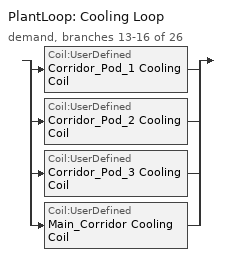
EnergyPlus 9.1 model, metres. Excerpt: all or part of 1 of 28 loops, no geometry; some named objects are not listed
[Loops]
PlantLoop 'Cooling Loop'
 demand, branches 13-16 of 26: split
  | Coil:UserDefined 'Corridor_Pod_1 Cooling Coil'
  | Coil:UserDefined 'Corridor_Pod_2 Cooling Coil'
  | Coil:UserDefined 'Corridor_Pod_3 Cooling Coil'
  | Coil:UserDefined 'Main_Corridor Cooling Coil'
[EnergyManagementSystem:Sensor]
Name | Output:Variable or Output:Meter Index Key | Output:Variable or Output:Meter
Corridor_Pod_1_CWCoil_Water_Tout_internal | Corridor_Pod_1 AHU Water to Air Heat Pump Source Side1 Outlet Node | System Node Temperature
Corridor_Pod_2_CWCoil_Water_Tout_internal | Corridor_Pod_2 AHU Water to Air Heat Pump Source Side1 Outlet Node | System Node Temperature
Corridor_Pod_3_CWCoil_Water_Tout_internal | Corridor_Pod_3 AHU Water to Air Heat Pump Source Side1 Outlet Node | System Node Temperature
Main_Corridor_CWCoil_Water_Tout_internal | Main_Corridor AHU Water to Air Heat Pump Source Side1 Outlet Node | System Node Temperature
Corridor_Pod_1_CWcoil_Air_Tsp | Corridor_Pod_1 AHU Cooling Coil Air Outlet Node | System Node Setpoint Temperature
Corridor_Pod_2_CWcoil_Air_Tsp | Corridor_Pod_2 AHU Cooling Coil Air Outlet Node | System Node Setpoint Temperature
Corridor_Pod_3_CWcoil_Air_Tsp | Corridor_Pod_3 AHU Cooling Coil Air Outlet Node | System Node Setpoint Temperature
Main_Corridor_CWcoil_Air_Tsp | Main_Corridor AHU Cooling Coil Air Outlet Node | System Node Setpoint Temperature
[EnergyManagementSystem:Actuator]
Name | Actuated Component Unique | Actuated Component Type | Actuated Component Control Type
Corridor_Pod_1_CWcoil_Mdot_Min | Corridor_Pod_1 Cooling Coil | Plant Connection | Minimum Mass Flow Rate
Corridor_Pod_1_CWcoil_Mdot_Max | Corridor_Pod_1 Cooling Coil | Plant Connection | Maximum Mass Flow Rate
Corridor_Pod_1_CWcoil_Water_Tout | Corridor_Pod_1 Cooling Coil | Plant Connection | Outlet Temperature
Corridor_Pod_1_CWcoil_Water_MdotRequest; Corridor_Pod_1_CWcoil_Water_DesignVdot | Corridor_Pod_1 Cooling Coil | Plant Connection | Design Volume Flow Rate
Corridor_Pod_1_CWcoil_Air_Tout | Corridor_Pod_1 Cooling Coil | Air Connection 1 | Outlet Temperature
Corridor_Pod_1_CWcoil_Air_Wout | Corridor_Pod_1 Cooling Coil | Air Connection 1 | Outlet Humidity Ratio
Corridor_Pod_1_CWcoil_Air_MdotOut | Corridor_Pod_1 Cooling Coil | Air Connection 1 | Mass Flow Rate
Corridor_Pod_2_CWcoil_Mdot_Min | Corridor_Pod_2 Cooling Coil | Plant Connection | Minimum Mass Flow Rate
Corridor_Pod_2_CWcoil_Mdot_Max | Corridor_Pod_2 Cooling Coil | Plant Connection | Maximum Mass Flow Rate
Corridor_Pod_2_CWcoil_Water_Tout | Corridor_Pod_2 Cooling Coil | Plant Connection | Outlet Temperature
Corridor_Pod_2_CWcoil_Water_MdotRequest; Corridor_Pod_2_CWcoil_Water_DesignVdot | Corridor_Pod_2 Cooling Coil | Plant Connection | Design Volume Flow Rate
Corridor_Pod_2_CWcoil_Air_Tout | Corridor_Pod_2 Cooling Coil | Air Connection 1 | Outlet Temperature
Corridor_Pod_2_CWcoil_Air_Wout | Corridor_Pod_2 Cooling Coil | Air Connection 1 | Outlet Humidity Ratio
Corridor_Pod_2_CWcoil_Air_MdotOut | Corridor_Pod_2 Cooling Coil | Air Connection 1 | Mass Flow Rate
Corridor_Pod_3_CWcoil_Mdot_Min | Corridor_Pod_3 Cooling Coil | Plant Connection | Minimum Mass Flow Rate
Corridor_Pod_3_CWcoil_Mdot_Max | Corridor_Pod_3 Cooling Coil | Plant Connection | Maximum Mass Flow Rate
Corridor_Pod_3_CWcoil_Water_Tout | Corridor_Pod_3 Cooling Coil | Plant Connection | Outlet Temperature
Corridor_Pod_3_CWcoil_Water_MdotRequest; Corridor_Pod_3_CWcoil_Water_DesignVdot | Corridor_Pod_3 Cooling Coil | Plant Connection | Design Volume Flow Rate
Corridor_Pod_3_CWcoil_Air_Tout | Corridor_Pod_3 Cooling Coil | Air Connection 1 | Outlet Temperature
Corridor_Pod_3_CWcoil_Air_Wout | Corridor_Pod_3 Cooling Coil | Air Connection 1 | Outlet Humidity Ratio
Corridor_Pod_3_CWcoil_Air_MdotOut | Corridor_Pod_3 Cooling Coil | Air Connection 1 | Mass Flow Rate
Main_Corridor_CWcoil_Mdot_Min | Main_Corridor Cooling Coil | Plant Connection | Minimum Mass Flow Rate
Main_Corridor_CWcoil_Mdot_Max | Main_Corridor Cooling Coil | Plant Connection | Maximum Mass Flow Rate
Main_Corridor_CWcoil_Water_Tout | Main_Corridor Cooling Coil | Plant Connection | Outlet Temperature
Main_Corridor_CWcoil_Water_MdotRequest; Main_Corridor_CWcoil_Water_DesignVdot | Main_Corridor Cooling Coil | Plant Connection | Design Volume Flow Rate
Main_Corridor_CWcoil_Air_Tout | Main_Corridor Cooling Coil | Air Connection 1 | Outlet Temperature
Main_Corridor_CWcoil_Air_Wout | Main_Corridor Cooling Coil | Air Connection 1 | Outlet Humidity Ratio
Main_Corridor_CWcoil_Air_MdotOut | Main_Corridor Cooling Coil | Air Connection 1 | Mass Flow Rate
[EnergyManagementSystem:ProgramCallingManager]
Corridor_Pod_1 Cooling Coil Model Program Manager: UserDefinedComponentModel; Corridor_Pod_1_CWCoil_ModelInput; Corridor_Pod_1_CW_Coil_Sim_Model; Corridor_Pod_1_CWCoil_ModelOuput
Corridor_Pod_1 Cooling Coil Init Program Manager: BeginNewEnvironment; Corridor_Pod_1_C_InitSimpleCoilModel
Corridor_Pod_2 Cooling Coil Model Program Manager: UserDefinedComponentModel; Corridor_Pod_2_CWCoil_ModelInput; Corridor_Pod_2_CW_Coil_Sim_Model; Corridor_Pod_2_CWCoil_ModelOuput
Corridor_Pod_2 Cooling Coil Init Program Manager: BeginNewEnvironment; Corridor_Pod_2_C_InitSimpleCoilModel
Corridor_Pod_3 Cooling Coil Model Program Manager: UserDefinedComponentModel; Corridor_Pod_3_CWCoil_ModelInput; Corridor_Pod_3_CW_Coil_Sim_Model; Corridor_Pod_3_CWCoil_ModelOuput
Corridor_Pod_3 Cooling Coil Init Program Manager: BeginNewEnvironment; Corridor_Pod_3_C_InitSimpleCoilModel
Main_Corridor Cooling Coil Model Program Manager: UserDefinedComponentModel; Main_Corridor_CWCoil_ModelInput; Main_Corridor_CW_Coil_Sim_Model; Main_Corridor_CWCoil_ModelOuput
Main_Corridor Cooling Coil Init Program Manager: BeginNewEnvironment; Main_Corridor_C_InitSimpleCoilModel
[EnergyManagementSystem:Program]
Corridor_Pod_1_CWCoil_ModelInput: Set Corridor_Pod_1_CWCoil_Air_Mdot = 6*Corridor_Pod_1_CWCoil_Air_rho*On_Off; Set Corridor_Pod_1_CWcoil_Water_Mdot     =  CoolingCoil_mcCorridorPod1; Set Corridor_Pod_1_CWcoil_Coil_Eff       = 0.7
Corridor_Pod_1_CW_Coil_Sim_Model: IF Corridor_Pod_1_CWCoil_Air_Mdot == 0.0; SET Corridor_Pod_1_CWcoil_Air_Toutlet = Corridor_Pod_1_CWCoil_Air_Tinlet; SET Corridor_Pod_1_CWcoil_Air_Woutlet = Corridor_Pod_1_CWcoil_Air_Winlet; Set Corridor_Pod_1_CWcoil_Air_MdotOut = Corridor_Pod_1_CWcoil_Air_Mdot; Set Corridor_Pod_1_CWcoil_tot_cool_Power = 0.0; Set Corridor_Pod_1_CWcoil_Water_Toutlet = Corridor_Pod_1_CWcoil_Water_Tinlet; RETURN; ENDIF; If Corridor_Pod_1_CWcoil_Water_Mdot <= 0.0; SET Corridor_Pod_1_CWcoil_Air_Toutlet = Corridor_Pod_1_CWCoil_Air_Tinlet; SET Corridor_Pod_1_CWcoil_Air_Woutlet = Corridor_Pod_1_CWcoil_Air_Winlet; Set Corridor_Pod_1_CWcoil_Air_MdotOut = Corridor_Pod_1_CWcoil_Air_Mdot; Set Corridor_Pod_1_CWcoil_tot_cool_Power = 0.0; Set Corridor_Pod_1_CWcoil_Water_Toutlet = Corridor_Pod_1_CWCoil_Acd * Corridor_Pod_1_CWCoil_Water_Tout_internal + Corridor_Pod_1_CWCoil_Bcd* ((Corridor_Pod_1_CWCoil_UA/Corridor_Pod_1_CWCoil_Water_cp) * Corridor_Pod_1_CWCoil_Air_Toutlet); RETURN; ENDIF; Set AirIn_Enth     = @HFnTdbW Corridor_Pod_1_CWcoil_Air_Tinlet Corridor_Pod_1_CWcoil_Air_Winlet; Set Air_Wout_Limit = @WFnTdbRhPb Corridor_Pod_1_CWcoil_Water_Tinlet 1 OA_Press; Set AirOut_Enth_Limit = @HFnTdbW Corridor_Pod_1_CWcoil_Water_Tinlet Air_Wout_Limit; Set MaxQdot      = Corridor_Pod_1_CWcoil_Coil_Eff * Corridor_Pod_1_CWcoil_Air_Mdot * (AirIn_Enth - AirOut_Enth_Limit); Set AirIn_dewpoint = @TdpFnWpb Corridor_Pod_1_CWcoil_Air_Winlet OA_Press; IF  AirIn_dewpoint < Corridor_Pod_1_CWcoil_Air_Tsp; Set Corridor_Pod_1_CWcoil_Air_Woutlet = Corridor_Pod_1_CWcoil_Air_Winlet; Set Air_HoutSP = @HFnTdbW Corridor_Pod_1_CWcoil_Air_Tsp Corridor_Pod_1_CWcoil_Air_Woutlet; Set Qdot_SP    = Corridor_Pod_1_CWcoil_Air_Mdot * (AirIn_Enth - Air_HoutSP); IF Qdot_SP > MaxQdot; Set Air_Hout = AirIn_Enth - (MaxQdot/Corridor_Pod_1_CWcoil_Air_Mdot); ELSE; Set Air_Hout = Air_HoutSP; ENDIF; ELSEIF AirIn_dewpoint > Corridor_Pod_1_CWcoil_Air_Tsp; Set Air_WoutSP = @WFnTdbRhPb Corridor_Pod_1_CWcoil_Air_Tsp 1 OA_Press; Set Air_HoutSP = @HFnTdbW Corridor_Pod_1_CWcoil_Air_Tsp Air_WoutSP; Set Qdot_SP    = Corridor_Pod_1_CWcoil_Air_Mdot * (AirIn_Enth - Air_HoutSP); IF Qdot_SP > MaxQdot; set Air_Hout = AirIn_Enth - (MaxQdot/Corridor_Pod_1_CWCoil_Air_Mdot); set Air_Tsat = @TsatFnHPb Air_Hout OA_Press; SEt Corridor_Pod_1_CWcoil_Air_Woutlet = @WFnTdbRhPb Air_Tsat 1 OA_Press; ELSE; set Air_Hout = Air_HoutSP; SEt Corridor_Pod_1_CWcoil_Air_Woutlet = Air_WoutSP; ENDIF; ENDIF; Set temp = Corridor_Pod_1_CWCoil_Air_Toutlet; Set Corridor_Pod_1_CWCoil_Air_Toutlet =  Corridor_Pod_1_CWCoil_Asad  * temp + Corridor_Pod_1_CWCoil_Bsad * ( Corridor_Pod_1_CWCoil_Water_Toutlet + Corridor_Pod_1_CWCoil_InletCoeff*Corridor_Pod_1_CWCoil_Air_Tinlet); IF  (Corridor_Pod_1_CWCoil_Water_Mdot < Corridor_Pod_1_CWCoil_Water_Mdot_Max); Set Corridor_Pod_1_CWCoil_Water_Toutlet = Corridor_Pod_1_CWCoil_Acd * Corridor_Pod_1_CWCoil_Water_Tout_internal + Corridor_Pod_1_CWCoil_Bcd* (Corridor_Pod_1_CWCoil_Water_Mdot*(Corridor_Pod_1_CWCoil_Water_Tinlet - Corridor_Pod_1_CWCoil_Water_Tout_internal) + (Corridor_Pod_1_CWCoil_UA/Corridor_Pod_1_CWCoil_Water_cp) * temp ); ELSE; Set Corridor_Pod_1_CWCoil_Water_Toutlet = Corridor_Pod_1_CWCoil_Acd  * Corridor_Pod_1_CWCoil_Water_Tout_internal + Corridor_Pod_1_CWCoil_Bcd* (Corridor_Pod_1_CWCoil_Water_Mdot_Max*(Corridor_Pod_1_CWCoil_Water_Tinlet - Corridor_Pod_1_CWCoil_Water_Tout_internal) + (Corridor_Pod_1_CWCoil_UA/Corridor_Pod_1_CWCoil_Water_cp) * temp ); ENDIF; Set ActualQdot  = Corridor_Pod_1_CWCoil_Air_Mdot * (AirIn_Enth   - Air_Hout); Set Corridor_Pod_1_CWCoil_tot_heat_Power = ActualQdot
Corridor_Pod_1_CWCoil_ModelOuput: Set Corridor_Pod_1_CWcoil_Water_MdotRequest = Corridor_Pod_1_CWcoil_Water_Mdot; Set Corridor_Pod_1_CWcoil_Air_Tout          = Corridor_Pod_1_CWcoil_Air_Toutlet; Set Corridor_Pod_1_CWcoil_Air_Wout          = Corridor_Pod_1_CWcoil_Air_Woutlet; Set Corridor_Pod_1_CWcoil_tot_cool_Power    = Corridor_Pod_1_CWcoil_Tot_Cool_Power; Set Corridor_Pod_1_CWcoil_tot_cool_Energy   = Corridor_Pod_1_CWcoil_Tot_Cool_Power * SystemTimestep * 3600; Set Corridor_Pod_1_CWcoil_Air_MdotOut       = Corridor_Pod_1_CWcoil_Air_Mdot; Set Corridor_Pod_1_CWcoil_Water_Tout        = Corridor_Pod_1_CWcoil_Water_Toutlet
Corridor_Pod_1_C_InitSimpleCoilModel: Set Corridor_Pod_1_CWLoopExitTemp = 7.0; Set Corridor_Pod_1_CWLoopDeltaTemp = 4.0; Set Corridor_Pod_1_CWCoil_WATER_Mdot_Min = 0.0; Set Corridor_Pod_1_CWCoil_WATER_Mdot_Max = 2; Set Ts = 60; Set Corridor_Pod_1_CWCoil_U = 500; Set Corridor_Pod_1_CWCoil_A = 2; Set Corridor_Pod_1_CWCoil_UA = Corridor_Pod_1_CWCoil_U*Corridor_Pod_1_CWCoil_A; Set C_coil_air = 20000; Set C_coil_water = 400000; Set Asa = -1*(Corridor_Pod_1_CWCoil_UA + 6*Corridor_Pod_1_CWCoil_Air_rho*Corridor_Pod_1_CWCoil_Air_cp)/(C_coil_air); Set Bsa = (Corridor_Pod_1_CWCoil_UA)/(C_coil_air); Set Corridor_Pod_1_CWCoil_Asad = @Exp (Asa * Ts ); Set Corridor_Pod_1_CWCoil_Bsad =  ((Corridor_Pod_1_CWCoil_Asad -1) * Bsa)/Asa; Set Ac = -1*(Corridor_Pod_1_CWCoil_UA)/(C_coil_water); Set Bc = (Corridor_Pod_1_CWCoil_Water_cp)/(C_coil_water); Set Corridor_Pod_1_CWCoil_Acd = @Exp (Ac * Ts ); Set Corridor_Pod_1_CWCoil_Bcd = ((Corridor_Pod_1_CWCoil_Acd -1) * Bc)/Ac; SET Corridor_Pod_1_CWCoil_TOT_COOL_POWER    = 0; Set Corridor_Pod_1_CWCoil_InletCoeff  = (6*Corridor_Pod_1_CWCoil_Air_cp/Corridor_Pod_1_CWCoil_UA)
Corridor_Pod_2_CWCoil_ModelInput: Set Corridor_Pod_2_CWCoil_Air_Mdot = 6*Corridor_Pod_2_CWCoil_Air_rho*On_Off; Set Corridor_Pod_2_CWcoil_Water_Mdot     =  CoolingCoil_mcCorridorPod2; Set Corridor_Pod_2_CWcoil_Coil_Eff       = 0.7
Corridor_Pod_2_CW_Coil_Sim_Model: IF Corridor_Pod_2_CWCoil_Air_Mdot == 0.0; SET Corridor_Pod_2_CWcoil_Air_Toutlet = Corridor_Pod_2_CWCoil_Air_Tinlet; SET Corridor_Pod_2_CWcoil_Air_Woutlet = Corridor_Pod_2_CWcoil_Air_Winlet; Set Corridor_Pod_2_CWcoil_Air_MdotOut = Corridor_Pod_2_CWcoil_Air_Mdot; Set Corridor_Pod_2_CWcoil_tot_cool_Power = 0.0; Set Corridor_Pod_2_CWcoil_Water_Toutlet = Corridor_Pod_2_CWcoil_Water_Tinlet; RETURN; ENDIF; If Corridor_Pod_2_CWcoil_Water_Mdot <= 0.0; SET Corridor_Pod_2_CWcoil_Air_Toutlet = Corridor_Pod_2_CWCoil_Air_Tinlet; SET Corridor_Pod_2_CWcoil_Air_Woutlet = Corridor_Pod_2_CWcoil_Air_Winlet; Set Corridor_Pod_2_CWcoil_Air_MdotOut = Corridor_Pod_2_CWcoil_Air_Mdot; Set Corridor_Pod_2_CWcoil_tot_cool_Power = 0.0; Set Corridor_Pod_2_CWcoil_Water_Toutlet = Corridor_Pod_2_CWCoil_Acd * Corridor_Pod_2_CWCoil_Water_Tout_internal + Corridor_Pod_2_CWCoil_Bcd* ((Corridor_Pod_2_CWCoil_UA/Corridor_Pod_2_CWCoil_Water_cp) * Corridor_Pod_2_CWCoil_Air_Toutlet); RETURN; ENDIF; Set AirIn_Enth     = @HFnTdbW Corridor_Pod_2_CWcoil_Air_Tinlet Corridor_Pod_2_CWcoil_Air_Winlet; Set Air_Wout_Limit = @WFnTdbRhPb Corridor_Pod_2_CWcoil_Water_Tinlet 1 OA_Press; Set AirOut_Enth_Limit = @HFnTdbW Corridor_Pod_2_CWcoil_Water_Tinlet Air_Wout_Limit; Set MaxQdot      = Corridor_Pod_2_CWcoil_Coil_Eff * Corridor_Pod_2_CWcoil_Air_Mdot * (AirIn_Enth - AirOut_Enth_Limit); Set AirIn_dewpoint = @TdpFnWpb Corridor_Pod_2_CWcoil_Air_Winlet OA_Press; IF  AirIn_dewpoint < Corridor_Pod_2_CWcoil_Air_Tsp; Set Corridor_Pod_2_CWcoil_Air_Woutlet = Corridor_Pod_2_CWcoil_Air_Winlet; Set Air_HoutSP = @HFnTdbW Corridor_Pod_2_CWcoil_Air_Tsp Corridor_Pod_2_CWcoil_Air_Woutlet; Set Qdot_SP    = Corridor_Pod_2_CWcoil_Air_Mdot * (AirIn_Enth - Air_HoutSP); IF Qdot_SP > MaxQdot; Set Air_Hout = AirIn_Enth - (MaxQdot/Corridor_Pod_2_CWcoil_Air_Mdot); ELSE; Set Air_Hout = Air_HoutSP; ENDIF; ELSEIF AirIn_dewpoint > Corridor_Pod_2_CWcoil_Air_Tsp; Set Air_WoutSP = @WFnTdbRhPb Corridor_Pod_2_CWcoil_Air_Tsp 1 OA_Press; Set Air_HoutSP = @HFnTdbW Corridor_Pod_2_CWcoil_Air_Tsp Air_WoutSP; Set Qdot_SP    = Corridor_Pod_2_CWcoil_Air_Mdot * (AirIn_Enth - Air_HoutSP); IF Qdot_SP > MaxQdot; set Air_Hout = AirIn_Enth - (MaxQdot/Corridor_Pod_2_CWCoil_Air_Mdot); set Air_Tsat = @TsatFnHPb Air_Hout OA_Press; SEt Corridor_Pod_2_CWcoil_Air_Woutlet = @WFnTdbRhPb Air_Tsat 1 OA_Press; ELSE; set Air_Hout = Air_HoutSP; SEt Corridor_Pod_2_CWcoil_Air_Woutlet = Air_WoutSP; ENDIF; ENDIF; Set temp = Corridor_Pod_2_CWCoil_Air_Toutlet; Set Corridor_Pod_2_CWCoil_Air_Toutlet =  Corridor_Pod_2_CWCoil_Asad  * temp + Corridor_Pod_2_CWCoil_Bsad * ( Corridor_Pod_2_CWCoil_Water_Toutlet + Corridor_Pod_2_CWCoil_InletCoeff*Corridor_Pod_2_CWCoil_Air_Tinlet); IF  (Corridor_Pod_2_CWCoil_Water_Mdot < Corridor_Pod_2_CWCoil_Water_Mdot_Max); Set Corridor_Pod_2_CWCoil_Water_Toutlet = Corridor_Pod_2_CWCoil_Acd * Corridor_Pod_2_CWCoil_Water_Tout_internal + Corridor_Pod_2_CWCoil_Bcd* (Corridor_Pod_2_CWCoil_Water_Mdot*(Corridor_Pod_2_CWCoil_Water_Tinlet - Corridor_Pod_2_CWCoil_Water_Tout_internal) + (Corridor_Pod_2_CWCoil_UA/Corridor_Pod_2_CWCoil_Water_cp) * temp ); ELSE; Set Corridor_Pod_2_CWCoil_Water_Toutlet = Corridor_Pod_2_CWCoil_Acd  * Corridor_Pod_2_CWCoil_Water_Tout_internal + Corridor_Pod_2_CWCoil_Bcd* (Corridor_Pod_2_CWCoil_Water_Mdot_Max*(Corridor_Pod_2_CWCoil_Water_Tinlet - Corridor_Pod_2_CWCoil_Water_Tout_internal) + (Corridor_Pod_2_CWCoil_UA/Corridor_Pod_2_CWCoil_Water_cp) * temp ); ENDIF; Set ActualQdot  = Corridor_Pod_2_CWCoil_Air_Mdot * (AirIn_Enth   - Air_Hout); Set Corridor_Pod_2_CWCoil_tot_heat_Power = ActualQdot
Corridor_Pod_2_CWCoil_ModelOuput: Set Corridor_Pod_2_CWcoil_Water_MdotRequest = Corridor_Pod_2_CWcoil_Water_Mdot; Set Corridor_Pod_2_CWcoil_Air_Tout          = Corridor_Pod_2_CWcoil_Air_Toutlet; Set Corridor_Pod_2_CWcoil_Air_Wout          = Corridor_Pod_2_CWcoil_Air_Woutlet; Set Corridor_Pod_2_CWcoil_tot_cool_Power    = Corridor_Pod_2_CWcoil_Tot_Cool_Power; Set Corridor_Pod_2_CWcoil_tot_cool_Energy   = Corridor_Pod_2_CWcoil_Tot_Cool_Power * SystemTimestep * 3600; Set Corridor_Pod_2_CWcoil_Air_MdotOut       = Corridor_Pod_2_CWcoil_Air_Mdot; Set Corridor_Pod_2_CWcoil_Water_Tout        = Corridor_Pod_2_CWcoil_Water_Toutlet
Corridor_Pod_2_C_InitSimpleCoilModel: Set Corridor_Pod_2_CWLoopExitTemp = 7.0; Set Corridor_Pod_2_CWLoopDeltaTemp = 4.0; Set Corridor_Pod_2_CWCoil_WATER_Mdot_Min = 0.0; Set Corridor_Pod_2_CWCoil_WATER_Mdot_Max = 2; Set Ts = 60; Set Corridor_Pod_2_CWCoil_U = 500; Set Corridor_Pod_2_CWCoil_A = 2; Set Corridor_Pod_2_CWCoil_UA = Corridor_Pod_2_CWCoil_U*Corridor_Pod_2_CWCoil_A; Set C_coil_air = 20000; Set C_coil_water = 400000; Set Asa = -1*(Corridor_Pod_2_CWCoil_UA + 6*Corridor_Pod_2_CWCoil_Air_rho*Corridor_Pod_2_CWCoil_Air_cp)/(C_coil_air); Set Bsa = (Corridor_Pod_2_CWCoil_UA)/(C_coil_air); Set Corridor_Pod_2_CWCoil_Asad = @Exp (Asa * Ts ); Set Corridor_Pod_2_CWCoil_Bsad =  ((Corridor_Pod_2_CWCoil_Asad -1) * Bsa)/Asa; Set Ac = -1*(Corridor_Pod_2_CWCoil_UA)/(C_coil_water); Set Bc = (Corridor_Pod_2_CWCoil_Water_cp)/(C_coil_water); Set Corridor_Pod_2_CWCoil_Acd = @Exp (Ac * Ts ); Set Corridor_Pod_2_CWCoil_Bcd = ((Corridor_Pod_2_CWCoil_Acd -1) * Bc)/Ac; SET Corridor_Pod_2_CWCoil_TOT_COOL_POWER    = 0; Set Corridor_Pod_2_CWCoil_InletCoeff  = (6*Corridor_Pod_2_CWCoil_Air_cp/Corridor_Pod_2_CWCoil_UA)
Corridor_Pod_3_CWCoil_ModelInput: Set Corridor_Pod_3_CWCoil_Air_Mdot = 6*Corridor_Pod_3_CWCoil_Air_rho*On_Off; Set Corridor_Pod_3_CWcoil_Water_Mdot     =  CoolingCoil_mcCorridorPod3; Set Corridor_Pod_3_CWcoil_Coil_Eff       = 0.7
Corridor_Pod_3_CW_Coil_Sim_Model: IF Corridor_Pod_3_CWCoil_Air_Mdot == 0.0; SET Corridor_Pod_3_CWcoil_Air_Toutlet = Corridor_Pod_3_CWCoil_Air_Tinlet; SET Corridor_Pod_3_CWcoil_Air_Woutlet = Corridor_Pod_3_CWcoil_Air_Winlet; Set Corridor_Pod_3_CWcoil_Air_MdotOut = Corridor_Pod_3_CWcoil_Air_Mdot; Set Corridor_Pod_3_CWcoil_tot_cool_Power = 0.0; Set Corridor_Pod_3_CWcoil_Water_Toutlet = Corridor_Pod_3_CWcoil_Water_Tinlet; RETURN; ENDIF; If Corridor_Pod_3_CWcoil_Water_Mdot <= 0.0; SET Corridor_Pod_3_CWcoil_Air_Toutlet = Corridor_Pod_3_CWCoil_Air_Tinlet; SET Corridor_Pod_3_CWcoil_Air_Woutlet = Corridor_Pod_3_CWcoil_Air_Winlet; Set Corridor_Pod_3_CWcoil_Air_MdotOut = Corridor_Pod_3_CWcoil_Air_Mdot; Set Corridor_Pod_3_CWcoil_tot_cool_Power = 0.0; Set Corridor_Pod_3_CWcoil_Water_Toutlet = Corridor_Pod_3_CWCoil_Acd * Corridor_Pod_3_CWCoil_Water_Tout_internal + Corridor_Pod_3_CWCoil_Bcd* ((Corridor_Pod_3_CWCoil_UA/Corridor_Pod_3_CWCoil_Water_cp) * Corridor_Pod_3_CWCoil_Air_Toutlet); RETURN; ENDIF; Set AirIn_Enth     = @HFnTdbW Corridor_Pod_3_CWcoil_Air_Tinlet Corridor_Pod_3_CWcoil_Air_Winlet; Set Air_Wout_Limit = @WFnTdbRhPb Corridor_Pod_3_CWcoil_Water_Tinlet 1 OA_Press; Set AirOut_Enth_Limit = @HFnTdbW Corridor_Pod_3_CWcoil_Water_Tinlet Air_Wout_Limit; Set MaxQdot      = Corridor_Pod_3_CWcoil_Coil_Eff * Corridor_Pod_3_CWcoil_Air_Mdot * (AirIn_Enth - AirOut_Enth_Limit); Set AirIn_dewpoint = @TdpFnWpb Corridor_Pod_3_CWcoil_Air_Winlet OA_Press; IF  AirIn_dewpoint < Corridor_Pod_3_CWcoil_Air_Tsp; Set Corridor_Pod_3_CWcoil_Air_Woutlet = Corridor_Pod_3_CWcoil_Air_Winlet; Set Air_HoutSP = @HFnTdbW Corridor_Pod_3_CWcoil_Air_Tsp Corridor_Pod_3_CWcoil_Air_Woutlet; Set Qdot_SP    = Corridor_Pod_3_CWcoil_Air_Mdot * (AirIn_Enth - Air_HoutSP); IF Qdot_SP > MaxQdot; Set Air_Hout = AirIn_Enth - (MaxQdot/Corridor_Pod_3_CWcoil_Air_Mdot); ELSE; Set Air_Hout = Air_HoutSP; ENDIF; ELSEIF AirIn_dewpoint > Corridor_Pod_3_CWcoil_Air_Tsp; Set Air_WoutSP = @WFnTdbRhPb Corridor_Pod_3_CWcoil_Air_Tsp 1 OA_Press; Set Air_HoutSP = @HFnTdbW Corridor_Pod_3_CWcoil_Air_Tsp Air_WoutSP; Set Qdot_SP    = Corridor_Pod_3_CWcoil_Air_Mdot * (AirIn_Enth - Air_HoutSP); IF Qdot_SP > MaxQdot; set Air_Hout = AirIn_Enth - (MaxQdot/Corridor_Pod_3_CWCoil_Air_Mdot); set Air_Tsat = @TsatFnHPb Air_Hout OA_Press; SEt Corridor_Pod_3_CWcoil_Air_Woutlet = @WFnTdbRhPb Air_Tsat 1 OA_Press; ELSE; set Air_Hout = Air_HoutSP; SEt Corridor_Pod_3_CWcoil_Air_Woutlet = Air_WoutSP; ENDIF; ENDIF; Set temp = Corridor_Pod_3_CWCoil_Air_Toutlet; Set Corridor_Pod_3_CWCoil_Air_Toutlet =  Corridor_Pod_3_CWCoil_Asad  * temp + Corridor_Pod_3_CWCoil_Bsad * ( Corridor_Pod_3_CWCoil_Water_Toutlet + Corridor_Pod_3_CWCoil_InletCoeff*Corridor_Pod_3_CWCoil_Air_Tinlet); IF  (Corridor_Pod_3_CWCoil_Water_Mdot < Corridor_Pod_3_CWCoil_Water_Mdot_Max); Set Corridor_Pod_3_CWCoil_Water_Toutlet = Corridor_Pod_3_CWCoil_Acd * Corridor_Pod_3_CWCoil_Water_Tout_internal + Corridor_Pod_3_CWCoil_Bcd* (Corridor_Pod_3_CWCoil_Water_Mdot*(Corridor_Pod_3_CWCoil_Water_Tinlet - Corridor_Pod_3_CWCoil_Water_Tout_internal) + (Corridor_Pod_3_CWCoil_UA/Corridor_Pod_3_CWCoil_Water_cp) * temp ); ELSE; Set Corridor_Pod_3_CWCoil_Water_Toutlet = Corridor_Pod_3_CWCoil_Acd  * Corridor_Pod_3_CWCoil_Water_Tout_internal + Corridor_Pod_3_CWCoil_Bcd* (Corridor_Pod_3_CWCoil_Water_Mdot_Max*(Corridor_Pod_3_CWCoil_Water_Tinlet - Corridor_Pod_3_CWCoil_Water_Tout_internal) + (Corridor_Pod_3_CWCoil_UA/Corridor_Pod_3_CWCoil_Water_cp) * temp ); ENDIF; Set ActualQdot  = Corridor_Pod_3_CWCoil_Air_Mdot * (AirIn_Enth   - Air_Hout); Set Corridor_Pod_3_CWCoil_tot_heat_Power = ActualQdot
Corridor_Pod_3_CWCoil_ModelOuput: Set Corridor_Pod_3_CWcoil_Water_MdotRequest = Corridor_Pod_3_CWcoil_Water_Mdot; Set Corridor_Pod_3_CWcoil_Air_Tout          = Corridor_Pod_3_CWcoil_Air_Toutlet; Set Corridor_Pod_3_CWcoil_Air_Wout          = Corridor_Pod_3_CWcoil_Air_Woutlet; Set Corridor_Pod_3_CWcoil_tot_cool_Power    = Corridor_Pod_3_CWcoil_Tot_Cool_Power; Set Corridor_Pod_3_CWcoil_tot_cool_Energy   = Corridor_Pod_3_CWcoil_Tot_Cool_Power * SystemTimestep * 3600; Set Corridor_Pod_3_CWcoil_Air_MdotOut       = Corridor_Pod_3_CWcoil_Air_Mdot; Set Corridor_Pod_3_CWcoil_Water_Tout        = Corridor_Pod_3_CWcoil_Water_Toutlet
Corridor_Pod_3_C_InitSimpleCoilModel: Set Corridor_Pod_3_CWLoopExitTemp = 7.0; Set Corridor_Pod_3_CWLoopDeltaTemp = 4.0; Set Corridor_Pod_3_CWCoil_WATER_Mdot_Min = 0.0; Set Corridor_Pod_3_CWCoil_WATER_Mdot_Max = 2; Set Ts = 60; Set Corridor_Pod_3_CWCoil_U = 500; Set Corridor_Pod_3_CWCoil_A = 2; Set Corridor_Pod_3_CWCoil_UA = Corridor_Pod_3_CWCoil_U*Corridor_Pod_3_CWCoil_A; Set C_coil_air = 20000; Set C_coil_water = 400000; Set Asa = -1*(Corridor_Pod_3_CWCoil_UA + 6*Corridor_Pod_3_CWCoil_Air_rho*Corridor_Pod_3_CWCoil_Air_cp)/(C_coil_air); Set Bsa = (Corridor_Pod_3_CWCoil_UA)/(C_coil_air); Set Corridor_Pod_3_CWCoil_Asad = @Exp (Asa * Ts ); Set Corridor_Pod_3_CWCoil_Bsad =  ((Corridor_Pod_3_CWCoil_Asad -1) * Bsa)/Asa; Set Ac = -1*(Corridor_Pod_3_CWCoil_UA)/(C_coil_water); Set Bc = (Corridor_Pod_3_CWCoil_Water_cp)/(C_coil_water); Set Corridor_Pod_3_CWCoil_Acd = @Exp (Ac * Ts ); Set Corridor_Pod_3_CWCoil_Bcd = ((Corridor_Pod_3_CWCoil_Acd -1) * Bc)/Ac; SET Corridor_Pod_3_CWCoil_TOT_COOL_POWER    = 0; Set Corridor_Pod_3_CWCoil_InletCoeff  = (6*Corridor_Pod_3_CWCoil_Air_cp/Corridor_Pod_3_CWCoil_UA)
Main_Corridor_CWCoil_ModelInput: Set Main_Corridor_CWCoil_Air_Mdot = 1*Main_Corridor_CWCoil_Air_rho*On_Off; Set Main_Corridor_CWcoil_Water_Mdot     =  CoolingCoil_mcMainCorridor; Set Main_Corridor_CWcoil_Coil_Eff       = 0.7
Main_Corridor_CW_Coil_Sim_Model: IF Main_Corridor_CWCoil_Air_Mdot == 0.0; SET Main_Corridor_CWcoil_Air_Toutlet = Main_Corridor_CWCoil_Air_Tinlet; SET Main_Corridor_CWcoil_Air_Woutlet = Main_Corridor_CWcoil_Air_Winlet; Set Main_Corridor_CWcoil_Air_MdotOut = Main_Corridor_CWcoil_Air_Mdot; Set Main_Corridor_CWcoil_tot_cool_Power = 0.0; Set Main_Corridor_CWcoil_Water_Toutlet = Main_Corridor_CWcoil_Water_Tinlet; RETURN; ENDIF; If Main_Corridor_CWcoil_Water_Mdot <= 0.0; SET Main_Corridor_CWcoil_Air_Toutlet = Main_Corridor_CWCoil_Air_Tinlet; SET Main_Corridor_CWcoil_Air_Woutlet = Main_Corridor_CWcoil_Air_Winlet; Set Main_Corridor_CWcoil_Air_MdotOut = Main_Corridor_CWcoil_Air_Mdot; Set Main_Corridor_CWcoil_tot_cool_Power = 0.0; Set Main_Corridor_CWcoil_Water_Toutlet = Main_Corridor_CWCoil_Acd * Main_Corridor_CWCoil_Water_Tout_internal + Main_Corridor_CWCoil_Bcd* ((Main_Corridor_CWCoil_UA/Main_Corridor_CWCoil_Water_cp) * Main_Corridor_CWCoil_Air_Toutlet); RETURN; ENDIF; Set AirIn_Enth     = @HFnTdbW Main_Corridor_CWcoil_Air_Tinlet Main_Corridor_CWcoil_Air_Winlet; Set Air_Wout_Limit = @WFnTdbRhPb Main_Corridor_CWcoil_Water_Tinlet 1 OA_Press; Set AirOut_Enth_Limit = @HFnTdbW Main_Corridor_CWcoil_Water_Tinlet Air_Wout_Limit; Set MaxQdot      = Main_Corridor_CWcoil_Coil_Eff * Main_Corridor_CWcoil_Air_Mdot * (AirIn_Enth - AirOut_Enth_Limit); Set AirIn_dewpoint = @TdpFnWpb Main_Corridor_CWcoil_Air_Winlet OA_Press; IF  AirIn_dewpoint < Main_Corridor_CWcoil_Air_Tsp; Set Main_Corridor_CWcoil_Air_Woutlet = Main_Corridor_CWcoil_Air_Winlet; Set Air_HoutSP = @HFnTdbW Main_Corridor_CWcoil_Air_Tsp Main_Corridor_CWcoil_Air_Woutlet; Set Qdot_SP    = Main_Corridor_CWcoil_Air_Mdot * (AirIn_Enth - Air_HoutSP); IF Qdot_SP > MaxQdot; Set Air_Hout = AirIn_Enth - (MaxQdot/Main_Corridor_CWcoil_Air_Mdot); ELSE; Set Air_Hout = Air_HoutSP; ENDIF; ELSEIF AirIn_dewpoint > Main_Corridor_CWcoil_Air_Tsp; Set Air_WoutSP = @WFnTdbRhPb Main_Corridor_CWcoil_Air_Tsp 1 OA_Press; Set Air_HoutSP = @HFnTdbW Main_Corridor_CWcoil_Air_Tsp Air_WoutSP; Set Qdot_SP    = Main_Corridor_CWcoil_Air_Mdot * (AirIn_Enth - Air_HoutSP); IF Qdot_SP > MaxQdot; set Air_Hout = AirIn_Enth - (MaxQdot/Main_Corridor_CWCoil_Air_Mdot); set Air_Tsat = @TsatFnHPb Air_Hout OA_Press; SEt Main_Corridor_CWcoil_Air_Woutlet = @WFnTdbRhPb Air_Tsat 1 OA_Press; ELSE; set Air_Hout = Air_HoutSP; SEt Main_Corridor_CWcoil_Air_Woutlet = Air_WoutSP; ENDIF; ENDIF; Set temp = Main_Corridor_CWCoil_Air_Toutlet; Set Main_Corridor_CWCoil_Air_Toutlet =  Main_Corridor_CWCoil_Asad  * temp + Main_Corridor_CWCoil_Bsad * ( Main_Corridor_CWCoil_Water_Toutlet + Main_Corridor_CWCoil_InletCoeff*Main_Corridor_CWCoil_Air_Tinlet); IF  (Main_Corridor_CWCoil_Water_Mdot < Main_Corridor_CWCoil_Water_Mdot_Max); Set Main_Corridor_CWCoil_Water_Toutlet = Main_Corridor_CWCoil_Acd * Main_Corridor_CWCoil_Water_Tout_internal + Main_Corridor_CWCoil_Bcd* (Main_Corridor_CWCoil_Water_Mdot*(Main_Corridor_CWCoil_Water_Tinlet - Main_Corridor_CWCoil_Water_Tout_internal) + (Main_Corridor_CWCoil_UA/Main_Corridor_CWCoil_Water_cp) * temp ); ELSE; Set Main_Corridor_CWCoil_Water_Toutlet = Main_Corridor_CWCoil_Acd  * Main_Corridor_CWCoil_Water_Tout_internal + Main_Corridor_CWCoil_Bcd* (Main_Corridor_CWCoil_Water_Mdot_Max*(Main_Corridor_CWCoil_Water_Tinlet - Main_Corridor_CWCoil_Water_Tout_internal) + (Main_Corridor_CWCoil_UA/Main_Corridor_CWCoil_Water_cp) * temp ); ENDIF; Set ActualQdot  = Main_Corridor_CWCoil_Air_Mdot * (AirIn_Enth   - Air_Hout); Set Main_Corridor_CWCoil_tot_heat_Power = ActualQdot
Main_Corridor_CWCoil_ModelOuput: Set Main_Corridor_CWcoil_Water_MdotRequest = Main_Corridor_CWcoil_Water_Mdot; Set Main_Corridor_CWcoil_Air_Tout          = Main_Corridor_CWcoil_Air_Toutlet; Set Main_Corridor_CWcoil_Air_Wout          = Main_Corridor_CWcoil_Air_Woutlet; Set Main_Corridor_CWcoil_tot_cool_Power    = Main_Corridor_CWcoil_Tot_Cool_Power; Set Main_Corridor_CWcoil_tot_cool_Energy   = Main_Corridor_CWcoil_Tot_Cool_Power * SystemTimestep * 3600; Set Main_Corridor_CWcoil_Air_MdotOut       = Main_Corridor_CWcoil_Air_Mdot; Set Main_Corridor_CWcoil_Water_Tout        = Main_Corridor_CWcoil_Water_Toutlet
Main_Corridor_C_InitSimpleCoilModel: Set Main_Corridor_CWLoopExitTemp = 7.0; Set Main_Corridor_CWLoopDeltaTemp = 4.0; Set Main_Corridor_CWCoil_WATER_Mdot_Min = 0.0; Set Main_Corridor_CWCoil_WATER_Mdot_Max = 2; Set Ts = 60; Set Main_Corridor_CWCoil_U = 500; Set Main_Corridor_CWCoil_A = 4.5; Set Main_Corridor_CWCoil_UA = Main_Corridor_CWCoil_U*Main_Corridor_CWCoil_A; Set C_coil_air = 20000; Set C_coil_water = 400000; Set Asa = -1*(Main_Corridor_CWCoil_UA + 1*Main_Corridor_CWCoil_Air_rho*Main_Corridor_CWCoil_Air_cp)/(C_coil_air); Set Bsa = (Main_Corridor_CWCoil_UA)/(C_coil_air); Set Main_Corridor_CWCoil_Asad = @Exp (Asa * Ts ); Set Main_Corridor_CWCoil_Bsad =  ((Main_Corridor_CWCoil_Asad -1) * Bsa)/Asa; Set Ac = -1*(Main_Corridor_CWCoil_UA)/(C_coil_water); Set Bc = (Main_Corridor_CWCoil_Water_cp)/(C_coil_water); Set Main_Corridor_CWCoil_Acd = @Exp (Ac * Ts ); Set Main_Corridor_CWCoil_Bcd = ((Main_Corridor_CWCoil_Acd -1) * Bc)/Ac; SET Main_Corridor_CWCoil_TOT_COOL_POWER    = 0; Set Main_Corridor_CWCoil_InletCoeff  = (1*Main_Corridor_CWCoil_Air_cp/Main_Corridor_CWCoil_UA)
[EnergyManagementSystem:OutputVariable] Type of Data in Variable=Averaged; Update Frequency=SystemTimestep; Units=W
Name | EMS Variable | EMS Program or Subroutine
Corridor_Pod_1 CW Coil Total Cooling Rate | Corridor_Pod_1_CWcoil_tot_cool_Power | Corridor_Pod_1_CWCoil_ModelOuput
Corridor_Pod_2 CW Coil Total Cooling Rate | Corridor_Pod_2_CWcoil_tot_cool_Power | Corridor_Pod_2_CWCoil_ModelOuput
Corridor_Pod_3 CW Coil Total Cooling Rate | Corridor_Pod_3_CWcoil_tot_cool_Power | Corridor_Pod_3_CWCoil_ModelOuput
Main_Corridor CW Coil Total Cooling Rate | Main_Corridor_CWcoil_tot_cool_Power | Main_Corridor_CWCoil_ModelOuput
[EnergyManagementSystem:MeteredOutputVariable] Update Frequency=SystemTimestep; Resource Type=ENERGYTRANSFER; Group Type=System; End-Use Category=COOLINGCOILS; Units=J
Name | EMS Variable | EMS Program or Subroutine
Corridor_Pod_1_C_Coil tot cool Energy | Corridor_Pod_1_CWcoil_tot_cool_Energy | Corridor_Pod_1_CWCoil_ModelOuput
Corridor_Pod_2_C_Coil tot cool Energy | Corridor_Pod_2_CWcoil_tot_cool_Energy | Corridor_Pod_2_CWCoil_ModelOuput
Corridor_Pod_3_C_Coil tot cool Energy | Corridor_Pod_3_CWcoil_tot_cool_Energy | Corridor_Pod_3_CWCoil_ModelOuput
Main_Corridor_C_Coil tot cool Energy | Main_Corridor_CWcoil_tot_cool_Energy | Main_Corridor_CWCoil_ModelOuput
[EnergyManagementSystem:InternalVariable]
Name | Internal Data Index Key | Internal Data Type
Corridor_Pod_1_CWCoil_Air_Tinlet | Corridor_Pod_1 Cooling Coil | Inlet Temperature for Air Connection 1
Corridor_Pod_1_CWCoil_Air_Winlet | Corridor_Pod_1 Cooling Coil | Inlet Humidity Ratio for Air Connection 1
Corridor_Pod_1_CWCoil_Air_rho | Corridor_Pod_1 Cooling Coil | Inlet Density for Air Connection 1
Corridor_Pod_1_CWCoil_Air_cp | Corridor_Pod_1 Cooling Coil | Inlet Specific Heat for Air Connection 1
Corridor_Pod_1_CWCoil_Water_Tinlet | Corridor_Pod_1 Cooling Coil | Inlet Temperature for Plant Connection
Corridor_Pod_1_CWCoil_Water_rho | Corridor_Pod_1 Cooling Coil | Inlet Density for Plant Connection
Corridor_Pod_1_CWCoil_Water_cp | Corridor_Pod_1 Cooling Coil | Inlet Specific Heat for Plant Connection
Corridor_Pod_2_CWCoil_Air_Tinlet | Corridor_Pod_2 Cooling Coil | Inlet Temperature for Air Connection 1
Corridor_Pod_2_CWCoil_Air_Winlet | Corridor_Pod_2 Cooling Coil | Inlet Humidity Ratio for Air Connection 1
Corridor_Pod_2_CWCoil_Air_rho | Corridor_Pod_2 Cooling Coil | Inlet Density for Air Connection 1
Corridor_Pod_2_CWCoil_Air_cp | Corridor_Pod_2 Cooling Coil | Inlet Specific Heat for Air Connection 1
Corridor_Pod_2_CWCoil_Water_Tinlet | Corridor_Pod_2 Cooling Coil | Inlet Temperature for Plant Connection
Corridor_Pod_2_CWCoil_Water_rho | Corridor_Pod_2 Cooling Coil | Inlet Density for Plant Connection
Corridor_Pod_2_CWCoil_Water_cp | Corridor_Pod_2 Cooling Coil | Inlet Specific Heat for Plant Connection
Corridor_Pod_3_CWCoil_Air_Tinlet | Corridor_Pod_3 Cooling Coil | Inlet Temperature for Air Connection 1
Corridor_Pod_3_CWCoil_Air_Winlet | Corridor_Pod_3 Cooling Coil | Inlet Humidity Ratio for Air Connection 1
Corridor_Pod_3_CWCoil_Air_rho | Corridor_Pod_3 Cooling Coil | Inlet Density for Air Connection 1
Corridor_Pod_3_CWCoil_Air_cp | Corridor_Pod_3 Cooling Coil | Inlet Specific Heat for Air Connection 1
Corridor_Pod_3_CWCoil_Water_Tinlet | Corridor_Pod_3 Cooling Coil | Inlet Temperature for Plant Connection
Corridor_Pod_3_CWCoil_Water_rho | Corridor_Pod_3 Cooling Coil | Inlet Density for Plant Connection
Corridor_Pod_3_CWCoil_Water_cp | Corridor_Pod_3 Cooling Coil | Inlet Specific Heat for Plant Connection
Main_Corridor_CWCoil_Air_Tinlet | Main_Corridor Cooling Coil | Inlet Temperature for Air Connection 1
Main_Corridor_CWCoil_Air_Winlet | Main_Corridor Cooling Coil | Inlet Humidity Ratio for Air Connection 1
Main_Corridor_CWCoil_Air_rho | Main_Corridor Cooling Coil | Inlet Density for Air Connection 1
Main_Corridor_CWCoil_Air_cp | Main_Corridor Cooling Coil | Inlet Specific Heat for Air Connection 1
Main_Corridor_CWCoil_Water_Tinlet | Main_Corridor Cooling Coil | Inlet Temperature for Plant Connection
Main_Corridor_CWCoil_Water_rho | Main_Corridor Cooling Coil | Inlet Density for Plant Connection
Main_Corridor_CWCoil_Water_cp | Main_Corridor Cooling Coil | Inlet Specific Heat for Plant Connection
[Coil:UserDefined] Number of Air Connections=1; Plant Connection is Used=Yes
Name | Overall Model Simulation Program Calling Manager | Model Setup and Sizing Program Calling Manager
Corridor_Pod_1 Cooling Coil | Corridor_Pod_1 Cooling Coil Model Program Manager | Corridor_Pod_1 Cooling Coil Init Program Manager
Corridor_Pod_2 Cooling Coil | Corridor_Pod_2 Cooling Coil Model Program Manager | Corridor_Pod_2 Cooling Coil Init Program Manager
Corridor_Pod_3 Cooling Coil | Corridor_Pod_3 Cooling Coil Model Program Manager | Corridor_Pod_3 Cooling Coil Init Program Manager
Main_Corridor Cooling Coil | Main_Corridor Cooling Coil Model Program Manager | Main_Corridor Cooling Coil Init Program Manager
